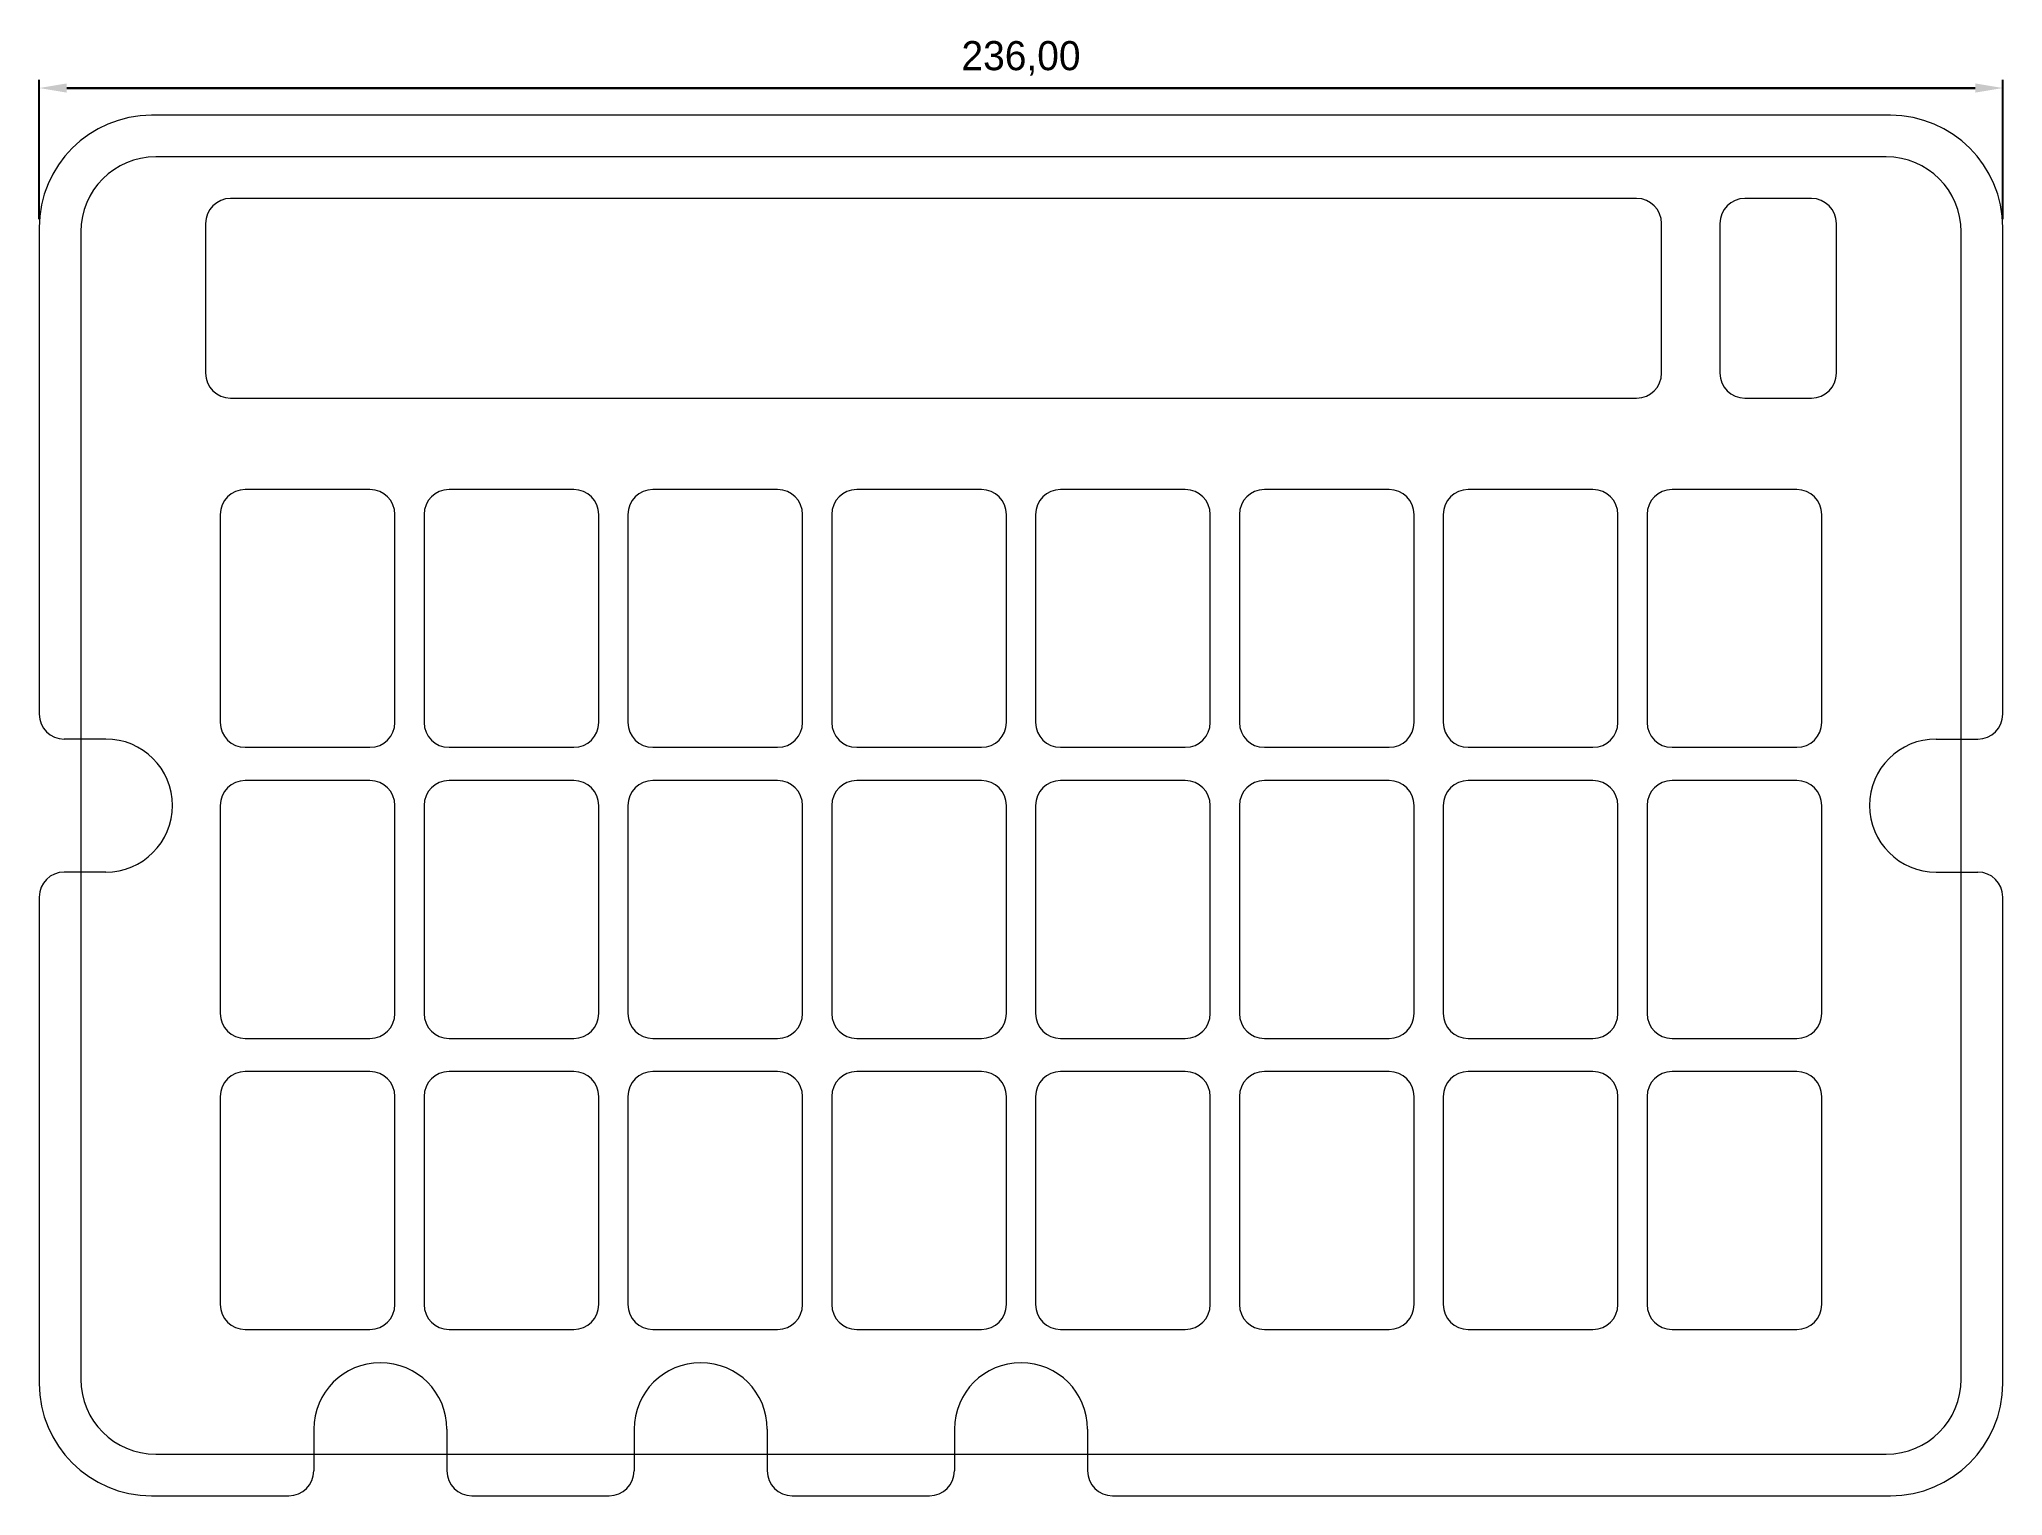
# Model space of a CAD drawing. Header units: millimetres. Extents: x -118 to 118, y -83 to 92.
import ezdxf

# ---------------------------------------------------------------- set-up
doc = ezdxf.new("R2010")
doc.units = ezdxf.units.MM
doc.header["$PDSIZE"] = -1
doc.layers.add('pocket outside 1.0', color=2, linetype='Continuous')
doc.layers.add('slots', color=4, linetype='Continuous')
doc.dimstyles.new('ISO-25', dxfattribs={"dimtxt": 2.5, "dimasz": 2.5, "dimexe": 1.25, "dimexo": 0.625, "dimtad": 1, "dimtxsty": 'Standard', "dimcen": 2.5, "dimadec": 0, "dimazin": 0, "dimtfac": 1, "dimtmove": 0, "dimatfit": 3, "dimfxl": 1, "dimarcsym": 0})

# ---------------------------------------------------------------- blocks, each defined once
blk = doc.blocks.new('*D3')
at = {"color": 0, "lineweight": -2}
for p, q in [((-118, 70.5), (-118, 87.28)), ((-114.7, 86.28), (114.7, 86.28)), ((114.7, 86.28), (-114.7, 86.28)), ((118, 70.5), (118, 87.28))]:
    blk.add_line(p, q, dxfattribs=at)
at = {"color": 0}
for points in [[(-114.7, 86.83), (-114.7, 85.73), (-118, 86.28)], [(114.7, 85.73), (114.7, 86.83), (118, 86.28)]]:
    blk.add_solid(points, dxfattribs=at)
at = {"layer": 'Defpoints', "color": 0}
for p in [(118, 86.28), (-118, 69.5), (118, 69.5)]:
    blk.add_point(p, dxfattribs=at)
at = {"color": 0, "insert": (0, 89.85), "char_height": 3.5, "attachment_point": 5}
blk.add_mtext('236,00', dxfattribs=at)

msp = doc.modelspace()

# ---------------------------------------------------------------- linework, layer by layer
at = {"color": 7, "linetype": 'Continuous', "lineweight": 15}
for p, q in [((104.5, 83), (-104.5, 83)), ((-118, 69.5), (-118, 11)), ((118, 11), (118, 69.5)), ((-110, 8), (-115, 8)), ((110, 8), (115, 8)), ((-110, -8), (-115, -8)), ((110, -8), (115, -8)), ((-118, -11), (-118, -69.5)), ((118, -69.5), (118, -11)), ((-85, -75), (-85, -80)), ((-69, -75), (-69, -80)), ((-46.5, -75), (-46.5, -80)), ((-30.5, -75), (-30.5, -80)), ((-8, -75), (-8, -80)), ((8, -75), (8, -80)), ((-104.5, -83), (-88, -83)), ((-66, -83), (-49.5, -83)), ((-27.5, -83), (-11, -83)), ((11, -83), (104.5, -83))]:
    msp.add_line(p, q, dxfattribs=at)
for centre, radius, start, end in [((-104.5, 69.5), 13.5, 90, 180), ((104.5, 69.5), 13.5, 0, 90), ((-115, 11), 3, 180, 270), ((115, 11), 3, 270, 0), ((-110, 0), 8, 270, 90), ((110, 0), 8, 90, 270), ((-115, -11), 3, 90, 180), ((115, -11), 3, 0, 90), ((-77, -75), 8, 0, 180), ((-38.5, -75), 8, 0, 180), ((0, -75), 8, 0, 180), ((-104.5, -69.5), 13.5, 180, 270), ((104.5, -69.5), 13.5, 270, 0), ((-88, -80), 3, 270, 0), ((-66, -80), 3, 180, 270), ((-49.5, -80), 3, 270, 0), ((-27.5, -80), 3, 180, 270), ((-11, -80), 3, 270, 0), ((11, -80), 3, 180, 270)]:
    msp.add_arc(centre, radius, start, end, dxfattribs=at)
at = {"layer": 'pocket outside 1.0', "linetype": 'Continuous', "lineweight": 15}
for p, q in [((104, 78), (-104, 78)), ((-113, 69), (-113, -69)), ((113, -69), (113, 69)), ((-104, -78), (104, -78))]:
    msp.add_line(p, q, dxfattribs=at)
for centre, start, end in [((-104, 69), 90, 180), ((104, 69), 0, 90), ((-104, -69), 180, 270), ((104, -69), 270, 0)]:
    msp.add_arc(centre, 9, start, end, dxfattribs=at)
at = {"layer": 'slots', "linetype": 'Continuous', "lineweight": 15}
for p, q in [((74, 73), (-95, 73)), ((95, 73), (87, 73)), ((-98, 70), (-98, 52)), ((77, 52), (77, 70)), ((84, 70), (84, 52)), ((98, 52), (98, 70)), ((-95, 49), (74, 49)), ((87, 49), (95, 49)), ((-78.25, 38), (-93.25, 38)), ((-53.75, 38), (-68.75, 38)), ((-29.25, 38), (-44.25, 38)), ((-4.75, 38), (-19.75, 38)), ((19.75, 38), (4.75, 38)), ((44.25, 38), (29.25, 38)), ((68.75, 38), (53.75, 38)), ((93.25, 38), (78.25, 38)), ((-96.25, 35), (-96.25, 10)), ((-75.25, 10), (-75.25, 35)), ((-71.75, 35), (-71.75, 10)), ((-50.75, 10), (-50.75, 35)), ((-47.25, 35), (-47.25, 10)), ((-26.25, 10), (-26.25, 35)), ((-22.75, 35), (-22.75, 10)), ((-1.75, 10), (-1.75, 35)), ((1.75, 35), (1.75, 10)), ((22.75, 10), (22.75, 35)), ((26.25, 35), (26.25, 10)), ((47.25, 10), (47.25, 35)), ((50.75, 35), (50.75, 10)), ((71.75, 10), (71.75, 35)), ((75.25, 35), (75.25, 10)), ((96.25, 10), (96.25, 35)), ((-93.25, 7), (-78.25, 7)), ((-68.75, 7), (-53.75, 7)), ((-44.25, 7), (-29.25, 7)), ((-19.75, 7), (-4.75, 7)), ((4.75, 7), (19.75, 7)), ((29.25, 7), (44.25, 7)), ((53.75, 7), (68.75, 7)), ((78.25, 7), (93.25, 7)), ((-78.25, 3), (-93.25, 3)), ((-53.75, 3), (-68.75, 3)), ((-29.25, 3), (-44.25, 3)), ((-4.75, 3), (-19.75, 3)), ((19.75, 3), (4.75, 3)), ((44.25, 3), (29.25, 3)), ((68.75, 3), (53.75, 3)), ((93.25, 3), (78.25, 3)), ((-96.25, 0), (-96.25, -25)), ((-75.25, -25), (-75.25, 0)), ((-71.75, 0), (-71.75, -25)), ((-50.75, -25), (-50.75, 0)), ((-47.25, 0), (-47.25, -25)), ((-26.25, -25), (-26.25, 0)), ((-22.75, 0), (-22.75, -25)), ((-1.75, -25), (-1.75, 0)), ((1.75, 0), (1.75, -25)), ((22.75, -25), (22.75, 0)), ((26.25, 0), (26.25, -25)), ((47.25, -25), (47.25, 0)), ((50.75, 0), (50.75, -25)), ((71.75, -25), (71.75, 0)), ((75.25, 0), (75.25, -25)), ((96.25, -25), (96.25, 0)), ((-93.25, -28), (-78.25, -28)), ((-68.75, -28), (-53.75, -28)), ((-44.25, -28), (-29.25, -28)), ((-19.75, -28), (-4.75, -28)), ((4.75, -28), (19.75, -28)), ((29.25, -28), (44.25, -28)), ((53.75, -28), (68.75, -28)), ((78.25, -28), (93.25, -28)), ((-78.25, -32), (-93.25, -32)), ((-53.75, -32), (-68.75, -32)), ((-29.25, -32), (-44.25, -32)), ((-4.75, -32), (-19.75, -32)), ((19.75, -32), (4.75, -32)), ((44.25, -32), (29.25, -32)), ((68.75, -32), (53.75, -32)), ((93.25, -32), (78.25, -32)), ((-96.25, -35), (-96.25, -60)), ((-75.25, -60), (-75.25, -35)), ((-71.75, -35), (-71.75, -60)), ((-50.75, -60), (-50.75, -35)), ((-47.25, -35), (-47.25, -60)), ((-26.25, -60), (-26.25, -35)), ((-22.75, -35), (-22.75, -60)), ((-1.75, -60), (-1.75, -35)), ((1.75, -35), (1.75, -60)), ((22.75, -60), (22.75, -35)), ((26.25, -35), (26.25, -60)), ((47.25, -60), (47.25, -35)), ((50.75, -35), (50.75, -60)), ((71.75, -60), (71.75, -35)), ((75.25, -35), (75.25, -60)), ((96.25, -60), (96.25, -35)), ((-93.25, -63), (-78.25, -63)), ((-68.75, -63), (-53.75, -63)), ((-44.25, -63), (-29.25, -63)), ((-19.75, -63), (-4.75, -63)), ((4.75, -63), (19.75, -63)), ((29.25, -63), (44.25, -63)), ((53.75, -63), (68.75, -63)), ((78.25, -63), (93.25, -63))]:
    msp.add_line(p, q, dxfattribs=at)
for centre, start, end in [((-95, 70), 90, 180), ((74, 70), 0, 90), ((87, 70), 90, 180), ((95, 70), 0, 90), ((-95, 52), 180, 270), ((74, 52), 270, 0), ((87, 52), 180, 270), ((95, 52), 270, 0), ((-93.25, 35), 90, 180), ((-78.25, 35), 0, 90), ((-68.75, 35), 90, 180), ((-53.75, 35), 0, 90), ((-44.25, 35), 90, 180), ((-29.25, 35), 0, 90), ((-19.75, 35), 90, 180), ((-4.75, 35), 0, 90), ((4.75, 35), 90, 180), ((19.75, 35), 0, 90), ((29.25, 35), 90, 180), ((44.25, 35), 0, 90), ((53.75, 35), 90, 180), ((68.75, 35), 0, 90), ((78.25, 35), 90, 180), ((93.25, 35), 0, 90), ((-93.25, 10), 180, 270), ((-78.25, 10), 270, 0), ((-68.75, 10), 180, 270), ((-53.75, 10), 270, 0), ((-44.25, 10), 180, 270), ((-29.25, 10), 270, 0), ((-19.75, 10), 180, 270), ((-4.75, 10), 270, 0), ((4.75, 10), 180, 270), ((19.75, 10), 270, 0), ((29.25, 10), 180, 270), ((44.25, 10), 270, 0), ((53.75, 10), 180, 270), ((68.75, 10), 270, 0), ((78.25, 10), 180, 270), ((93.25, 10), 270, 0), ((-93.25, 0), 90, 180), ((-78.25, 0), 0, 90), ((-68.75, 0), 90, 180), ((-53.75, 0), 0, 90), ((-44.25, 0), 90, 180), ((-29.25, 0), 0, 90), ((-19.75, 0), 90, 180), ((-4.75, 0), 0, 90), ((4.75, 0), 90, 180), ((19.75, 0), 0, 90), ((29.25, 0), 90, 180), ((44.25, 0), 0, 90), ((53.75, 0), 90, 180), ((68.75, 0), 0, 90), ((78.25, 0), 90, 180), ((93.25, 0), 0, 90), ((-93.25, -25), 180, 270), ((-78.25, -25), 270, 0), ((-68.75, -25), 180, 270), ((-53.75, -25), 270, 0), ((-44.25, -25), 180, 270), ((-29.25, -25), 270, 0), ((-19.75, -25), 180, 270), ((-4.75, -25), 270, 0), ((4.75, -25), 180, 270), ((19.75, -25), 270, 0), ((29.25, -25), 180, 270), ((44.25, -25), 270, 0), ((53.75, -25), 180, 270), ((68.75, -25), 270, 0), ((78.25, -25), 180, 270), ((93.25, -25), 270, 0), ((-93.25, -35), 90, 180), ((-78.25, -35), 0, 90), ((-68.75, -35), 90, 180), ((-53.75, -35), 0, 90), ((-44.25, -35), 90, 180), ((-29.25, -35), 0, 90), ((-19.75, -35), 90, 180), ((-4.75, -35), 0, 90), ((4.75, -35), 90, 180), ((19.75, -35), 0, 90), ((29.25, -35), 90, 180), ((44.25, -35), 0, 90), ((53.75, -35), 90, 180), ((68.75, -35), 0, 90), ((78.25, -35), 90, 180), ((93.25, -35), 0, 90), ((-93.25, -60), 180, 270), ((-78.25, -60), 270, 0), ((-68.75, -60), 180, 270), ((-53.75, -60), 270, 0), ((-44.25, -60), 180, 270), ((-29.25, -60), 270, 0), ((-19.75, -60), 180, 270), ((-4.75, -60), 270, 0), ((4.75, -60), 180, 270), ((19.75, -60), 270, 0), ((29.25, -60), 180, 270), ((44.25, -60), 270, 0), ((53.75, -60), 180, 270), ((68.75, -60), 270, 0), ((78.25, -60), 180, 270), ((93.25, -60), 270, 0)]:
    msp.add_arc(centre, 3, start, end, dxfattribs=at)

# ---------------------------------------------------------------- dimensions: what is measured, and where the dimension line sits
dim = msp.add_linear_dim(base=(118, 86.284), p1=(-118, 69.5), p2=(118, 69.5), dimstyle='ISO-25', override={"dimtxt": 3.5, "dimasz": 3.302, "dimexe": 1, "dimexo": 1, "dimgap": 1.524, "dimtih": 1, "dimtoh": 1, "dimlfac": 1, "dimzin": 0, "dimadec": 2, "dimtzin": 0})
dim.commit()
dim.dimension.update_dxf_attribs({"geometry": '*D3', "text_midpoint": (0, 89.849)})

doc.saveas('drawing.dxf')
